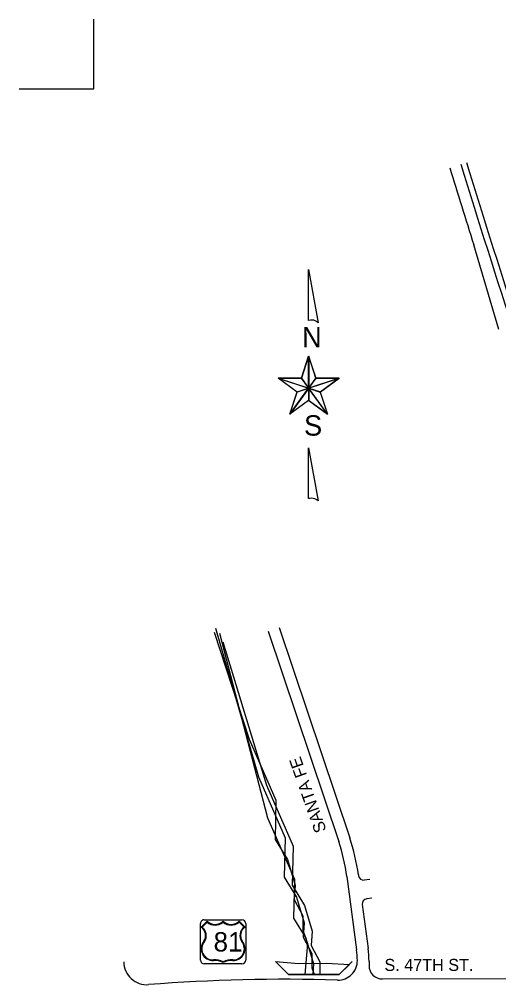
# Model space of a CAD drawing. Extents: x 36.719 to 37.381, y -61.767 to -61.005.
# Drawn here: x 36.7185 to 36.906, y -61.3827 to -61.0054 of the extents above; entities that cross this region are included whole.
import ezdxf

# ---------------------------------------------------------------- set-up
doc = ezdxf.new("R2010")
doc.units = 0
for name, color, linetype in [('PL Inter Bridges', 7, 'Continuous'), ('PL Inter Hydrology', 7, 'Continuous'), ('PL Inter Maintenance Info', 7, 'Continuous'), ('PL Inter North Arrow', 7, 'Continuous'), ('PL Inter Plot Fence Markers', 7, 'Continuous'), ('PL Inter Road Lines', 7, 'Continuous'), ('PL Inter Route Shields', 7, 'Continuous'), ('PL Inter Street Names', 7, 'Continuous')]:
    doc.layers.add(name, color=color, linetype=linetype)

msp = doc.modelspace()

# ---------------------------------------------------------------- linework, layer by layer
at = {"layer": 'PL Inter Bridges'}
msp.add_lwpolyline([(36.81871999550473, -61.373704239082635), (36.827840703108514, -61.37444442430393), (36.83870495577145, -61.37427197584896), (36.847614792611424, -61.37478932121386), (36.84362842434838, -61.37872630428993), (36.823742060712014, -61.37872630428993)], close=True, dxfattribs=at)
msp.add_lwpolyline([(36.81871999550473, -61.373704239082635), (36.823742060712014, -61.37872630428993), (36.84362842434838, -61.37872630428993), (36.848650489555666, -61.373704239082635)], dxfattribs=at)
at = {"layer": 'PL Inter Hydrology'}
for points in [[(36.79475934116395, -61.24493563462348), (36.80845663829317, -61.28677205022214), (36.818900423951646, -61.31064356029866), (36.818527431606704, -61.32593624644143), (36.823376332091, -61.33376908568528), (36.82636027085056, -61.34383987899882), (36.82598727850562, -61.349434764173), (36.82934420961013, -61.35577563403707), (36.82934420961013, -61.36137051921126), (36.831209171334855, -61.36659241204049), (36.830127957969246, -61.37870200173529)], [(36.79526325048788, -61.24333509396366), (36.81204790601043, -61.30152189977517), (36.82249169166891, -61.32539340985169), (36.82211869932396, -61.34068609599446), (36.826967599808256, -61.34851893523831), (36.82995153856782, -61.35858972855185), (36.829578546222876, -61.364184613726025), (36.83293547732738, -61.37052548359011), (36.83293547732738, -61.37612036876429), (36.833853196051834, -61.37868998119275)], [(36.79682872262356, -61.24528053153341), (36.81563917372769, -61.3175543449415), (36.82608295938616, -61.34142585501802), (36.82570996704122, -61.35671854116079), (36.83055886752552, -61.36455138040464), (36.833542806285074, -61.37462217371818), (36.83327149398494, -61.37869185822028)], [(36.79809334462665, -61.248729500632756), (36.815126135482366, -61.304728388808435), (36.82556992114085, -61.32859989888495), (36.8251969287959, -61.343892585027724), (36.830045829280195, -61.35172542427158), (36.83302976803976, -61.361796217585116), (36.832656775694815, -61.36739110275929), (36.83601370679932, -61.37373197262337), (36.83601370679932, -61.37868300968897)]]:
    msp.add_lwpolyline(points, dxfattribs=at)
at = {"layer": 'PL Inter Maintenance Info'}
msp.add_arc((41.04167307869524, -59.78006282514559), 4.343996212121211, 197.16525139161826, 199.02204596677248, dxfattribs=at)
at = {"layer": 'PL Inter North Arrow'}
msp.add_line((36.82884227027311, -61.14573552413844), (36.831642435993864, -61.13703715740864), dxfattribs=at)
for points in [[(36.83164244553196, -61.12309593642884), (36.83164245914614, -61.10319692870607), (36.83533627270141, -61.12398960696771), (36.83480007217962, -61.12357256152877), (36.834204293750055, -61.12321509391657), (36.83366809306521, -61.1230363599472), (36.83307231443181, -61.122976781672556), (36.83235738002264, -61.122976781183425)], [(36.831642435993864, -61.13703715740864), (36.82884227027311, -61.14573552413844), (36.83164242739326, -61.14960808743714)], [(36.83168190243623, -61.137049243195044), (36.83168189384586, -61.14960527830253), (36.83449694937823, -61.14571782392356)], [(36.81972685655592, -61.145735517902), (36.83164242739326, -61.14960808743714), (36.8271145084492, -61.15109753102516)], [(36.82886684181484, -61.14571782007166), (36.8197514280972, -61.14571781383521), (36.83168189384586, -61.14960527830253)], [(36.84361758139709, -61.14573553424717), (36.83450216767944, -61.14573552801074), (36.83164242739326, -61.14960808743714)], [(36.83168189384586, -61.14960527830253), (36.83623959878661, -61.15107983318509), (36.84361236309541, -61.14571783016)], [(36.824254764861394, -61.15979589771418), (36.83164242739326, -61.14960808743714), (36.8316424241324, -61.154374316831785)], [(36.82426444147097, -61.159793088558715), (36.82712418506896, -61.151079826948674), (36.83168189384586, -61.14960527830253)], [(36.83164242739326, -61.14960808743714), (36.83622992216682, -61.1510975372616), (36.83903007598491, -61.15979590782294)], [(36.83168189384586, -61.14960527830253), (36.83168189057479, -61.15438640261865), (36.839054647516, -61.15979309867763)], [(36.83164239788227, -61.19274246345942), (36.8316424114557, -61.17290303360418), (36.83533622505176, -61.19363613399832), (36.83485960239748, -61.19321908860013), (36.83414466823287, -61.192861620906406), (36.833429733945984, -61.192682886814744), (36.83283395535337, -61.19256373067259), (36.83211902086265, -61.192682885918)]]:
    msp.add_lwpolyline(points, close=True, dxfattribs=at)
for points in [[(36.82884227027311, -61.14573552413844), (36.831642435993864, -61.13703715740864)], [(36.831642435993864, -61.13703715740864), (36.83450216767944, -61.14573552801074)], [(36.8271145084492, -61.15109753102516), (36.81972685655592, -61.145735517902), (36.82884227027311, -61.14573552413844)], [(36.83450216767944, -61.14573552801074), (36.84361758139709, -61.14573553424717), (36.83622992216682, -61.1510975372616)], [(36.8316424241324, -61.154374316831785), (36.824254764861394, -61.15979589771418), (36.8271145084492, -61.15109753102516)], [(36.83622992216682, -61.1510975372616), (36.83903007598491, -61.15979590782294), (36.8316424241324, -61.154374316831785)]]:
    msp.add_lwpolyline(points, dxfattribs=at)
at = {"layer": 'PL Inter Plot Fence Markers'}
msp.add_lwpolyline([(36.71851983721077, -61.03255541785989), (36.747622070759306, -61.03266229640521), (36.74767414166738, -61.00542508604617)], dxfattribs=at)
at = {"layer": 'PL Inter Road Lines'}
for p, q in [((36.90598661638679, -61.12669475350156), (36.89626182839311, -61.09360010767876)), ((36.820170514298916, -61.243113556434636), (36.847744998397296, -61.325316735444886)), ((36.8158610527602, -61.24455913530521), (36.84343552166812, -61.32676226903071)), ((36.8466099971956, -61.3404495114472), (36.85042200608979, -61.3691269693191)), ((36.85111583323574, -61.33985061141282), (36.85115507913167, -61.340145855353335)), ((36.85554504439291, -61.34156843899972), (36.853388414330496, -61.341855113398)), ((36.856329778763595, -61.34891547640762), (36.85436170242051, -61.34917708692268)), ((36.85265244437587, -61.35141042212152), (36.85492783595113, -61.36852802280217)), ((36.85527772526673, -61.37368915714166), (36.855282943821784, -61.375306418579186)), ((36.8605080665753, -61.38049792909615), (36.91793254453059, -61.380312632649066))]:
    msp.add_line(p, q, dxfattribs=at)
for centre, radius, start, end in [((41.04167307869524, -59.78006282514559), 4.341723484848484, 197.16525139161826, 199.02204596677248), ((41.04167307869524, -59.78006282514559), 4.348541666666666, 197.16525139161826, 197.58160561052532), ((36.773765908649246, -61.350132506056575), 0.07803030303030302, 7.57176851200397, 18.54366933667115), ((36.7737658934588, -61.35013246077182), 0.07348484848484847, 7.57176851194534, 18.54366933667776), ((36.85312637575341, -61.33988381677625), 0.0019886363636363634, 187.57176851181433, 277.5717685117818), ((36.85462374099761, -61.35114838354443), 0.0019886363636363634, 97.57176851226569, 187.5717685119063), ((36.81512633884247, -61.37381871703515), 0.03560613181832424, 0.951660960825012, 7.571768511944903), ((36.81512633884247, -61.37381871703515), 0.04015159545470605, 0.1848805231290882, 7.5717685119315155), ((36.76836955778584, -61.37372877416928), 0.008996230113672347, 180.41973542139834, 274.44291240926), ((36.84315284667277, -61.373353164657736), 0.007575757575757574, 268.30622883594657, 0.9516609608477893), ((36.860491260456996, -61.37528961246092), 0.0052083437500208335, 180.18488052331412, 270.18488052331554), ((36.822529677543706, -62.07077696562685), 0.6901528954571597, 88.30622883594954, 94.4429124092214)]:
    msp.add_arc(centre, radius, start, end, dxfattribs=at)
at = {"layer": 'PL Inter Route Shields'}
for points in [[(36.78933763044859, -61.37312573959356), (36.78933764023846, -61.3588164838698)], [(36.78961655721896, -61.36023204888197), (36.791946270344276, -61.357902338944484)], [(36.7899835210474, -61.36020210837723), (36.791949592017986, -61.35823604009688)], [(36.790827087943335, -61.35732703820299), (36.80558345131586, -61.35732704829876)], [(36.80642701245931, -61.360202119627274), (36.804460944178935, -61.3582360486567)], [(36.80446426630926, -61.35790234750885), (36.806793978065244, -61.360232060634154)], [(36.807072896982696, -61.35881649600364), (36.8070728871928, -61.373125751727386)], [(36.80558343948793, -61.37461519739421), (36.79082707611543, -61.37461518729843)]]:
    msp.add_lwpolyline(points, dxfattribs=at)
for centre, radius, start, end in [((36.79082708721697, -61.35881648564282), 0.0014894466858552302, 89.99996080027657, 179.99996080027657), ((36.78742346910066, -61.36352442298679), 0.003955928112747722, 326.43355266031193, 56.331957113301534), ((36.78742346910066, -61.36352442298679), 0.00419423958248456, 326.23382125888503, 52.38348593421893), ((36.79507743313257, -61.35481031461881), 0.004400543870874347, 224.63966590458205, 315.2987349053213), ((36.79507743313257, -61.35481031461881), 0.004638855340611184, 227.6025230027635, 312.39739859770486), ((36.801333109213175, -61.35481031889873), 0.004400543870874347, 224.70118669531664, 315.36025569605584), ((36.801333109213175, -61.35481031889873), 0.004638855340611184, 227.6025230027635, 312.39739859770486), ((36.80898706132133, -61.36352443773983), 0.0041942395824845595, 127.61643566633423, 213.76610034166816), ((36.80898706132133, -61.36352443773983), 0.0039559281127477235, 123.66796448716686, 213.56636893998694), ((36.805583449647045, -61.35881649573859), 0.0014894466858552302, 359.9999608002766, 89.99996080027658), ((36.79420434526662, -61.36867704398391), 0.004575587975222133, 139.6025632293804, 272.75118498365214), ((36.79420434526662, -61.36867704398391), 0.004337276505485296, 139.41993617370449, 272.7511849835674), ((36.80220617810486, -61.36867704945847), 0.004575587975222135, 267.24873661690106, 40.397358371003236), ((36.80220617810486, -61.36867704945847), 0.004337276505485298, 267.2487366169858, 40.57998542684871), ((36.79082707742708, -61.37312574078378), 0.0014894466858552302, 179.9999608002766, 269.9999608002766), ((36.79483341366168, -61.38086646092712), 0.0076271309583810214, 63.513227090378756, 93.07607975676397), ((36.79483341366168, -61.38086646092712), 0.007865442428117856, 64.37505516850953, 92.63286217869594), ((36.80163667089817, -61.38086646558166), 0.00786544242811786, 87.36705942185725, 115.62486643195888), ((36.80163667089817, -61.38086646558166), 0.007627130958381022, 87.37075644248776, 116.48669451008965), ((36.80558343985715, -61.37312575087954), 0.0014894466858552302, 269.9999608002766, 359.9999608002766)]:
    msp.add_arc(centre, radius, start, end, dxfattribs=at)

# ---------------------------------------------------------------- texts
at = {"layer": 'PL Inter North Arrow'}
for s, p in [('N', (36.829080597156846, -61.13364122213961)), ('S', (36.829855073947066, -61.16813680666276))]:
    msp.add_text(s, height=0.007962581982582062, rotation=359.9999608002766, dxfattribs=at).set_placement(p)
at = {"layer": 'PL Inter Route Shields'}
msp.add_text('81', height=0.007579999999999998, dxfattribs=at).set_placement((36.79450013551705, -61.369761117862744))
at = {"layer": 'PL Inter Street Names'}
msp.add_text('SANTA FE', height=0.004729999999999999, rotation=109.48238928961345, dxfattribs=at).set_placement((36.83871466412574, -61.32235986120092))
msp.add_text('S. 47TH ST.', height=0.004729999999999999, dxfattribs=at).set_placement((36.861313475159086, -61.377364448239604))

doc.saveas('drawing.dxf')
